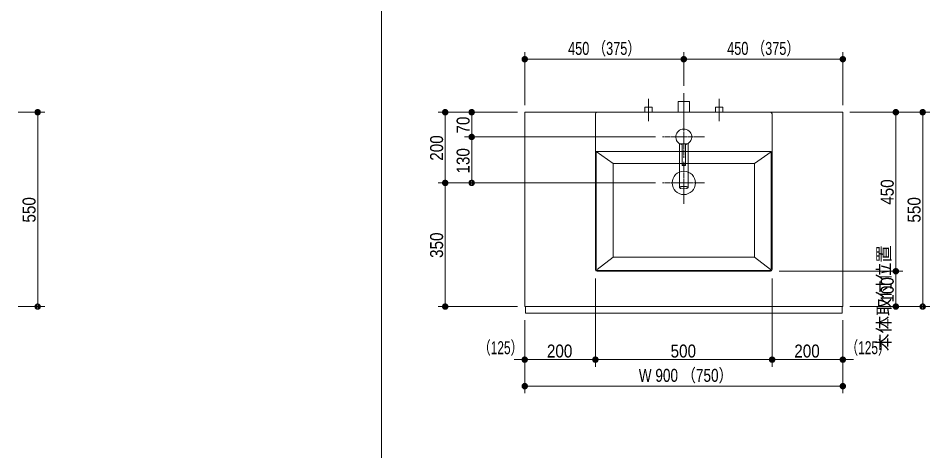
# Model space of a CAD drawing. Units: millimetres, scale not verified. Extents: x -6062 to 6062, y -3045 to 3045.
# Drawn here: x -3950 to -1372, y -778 to 446 of the extents above; entities that cross this region are included whole.
import ezdxf
from ezdxf.enums import TextEntityAlignment as Align

# ---------------------------------------------------------------- set-up
doc = ezdxf.new("R2010")
doc.units = ezdxf.units.MM
doc.header["$LTSCALE"] = 20
doc.linetypes.add('CHAIN1', pattern=[8, 5, -1, 1, -1])
for name, color, linetype, lineweight in [('0-0_1図面枠', 7, 'Continuous', 9), ('0-1_5ボウル・キャビネット', 7, 'Continuous', 9), ('0-2_2寸法-1', 7, 'Continuous', 9), ('0-3_0', 7, 'Continuous', 9), ('0-4_2寸法-2', 7, 'Continuous', 9), ('0-5_4給排水', 7, 'Continuous', 9)]:
    doc.layers.add(name, color=color, linetype=linetype, lineweight=lineweight)
doc.styles.add('ＭＳ Ｐゴシック', font='')
doc.styles.get('ＭＳ Ｐゴシック').set_extended_font_data('MS PGothic')

# ---------------------------------------------------------------- blocks, each defined once
blk = doc.blocks.new('グループ-4')
at = {"layer": '0-0_1図面枠'}
blk.add_line((-22700, 41000), (-22700, -48600), dxfattribs=at)
blk = doc.blocks.new('_Dot')
at = {"layer": '0-3_0'}
for p, q in [((-10, 0), (-20, 0)), ((9.78, 2), (-9.78, 2)), ((7.99, 6), (-7.99, 6)), ((9.16, -3.98), (-9.16, -3.98)), ((6, -7.98), (-6, -7.98))]:
    blk.add_line(p, q, dxfattribs=at)
for points in [[(10, 0), (9.92, 1.25), (9.69, 2.49), (9.3, 3.68), (8.76, 4.82), (8.09, 5.88), (7.29, 6.85), (6.37, 7.71), (5.36, 8.44), (4.26, 9.05), (3.09, 9.51), (1.87, 9.82), (0.63, 9.98), (-0.63, 9.98), (-1.87, 9.82), (-3.09, 9.51), (-4.26, 9.05), (-5.36, 8.44), (-6.37, 7.71), (-7.29, 6.85), (-8.09, 5.88), (-8.76, 4.82), (-9.3, 3.68), (-9.69, 2.49), (-9.92, 1.25), (-10, 0), (0, 0)], [(-10, 0), (-9.92, -1.25), (-9.69, -2.49), (-9.3, -3.68), (-8.76, -4.82), (-8.09, -5.88), (-7.29, -6.85), (-6.37, -7.71), (-5.36, -8.44), (-4.26, -9.05), (-3.09, -9.51), (-1.87, -9.82), (-0.63, -9.98), (0.63, -9.98), (1.87, -9.82), (3.09, -9.51), (4.26, -9.05), (5.36, -8.44), (6.37, -7.71), (7.29, -6.85), (8.09, -5.88), (8.76, -4.82), (9.3, -3.68), (9.69, -2.49), (9.92, -1.25), (10, 0), (0, 0)]]:
    blk.add_lwpolyline(points, close=True, dxfattribs=at)
blk = doc.blocks.new('グループ-46')
at = {"layer": '0-1_5ボウル・キャビネット'}
for p, q in [((-10600, -5300), (-10600, 3500)), ((-10500, 3600), (-700, 3600)), ((-600, 3500), (-600, -5300)), ((-9600, 700), (-10550, 1376)), ((-10550, -5300), (-10550, 1376)), ((-1600, 700), (-650, 1365)), ((-9600, -4600), (-10500, -5300)), ((-1600, -4600), (-700, -5300)), ((-700, -5350), (-10500, -5350)), ((-700, -5400), (-10500, -5400))]:
    blk.add_line(p, q, dxfattribs=at)
at = {"layer": '0-1_5ボウル・キャビネット', "linetype": 'CHAIN1'}
for p, q in [((-5600, 800), (-5600, -1600)), ((-6800, -400), (-4400, -400))]:
    blk.add_line(p, q, dxfattribs=at)
at = {"layer": '0-1_5ボウル・キャビネット'}
blk.add_lwpolyline([(-10550, 1376), (-650, 1376), (-650, -5300)], dxfattribs=at)
blk.add_lwpolyline([(-9600, 700), (-1600, 700), (-1600, -4600), (-9600, -4600)], close=True, dxfattribs=at)
blk.add_circle((-5600, -400), 660, dxfattribs=at)
for centre, radius, start, end in [((-10500, 3500), 100, 90, 180), ((-700, 3500), 100, 0, 90), ((-10500, -5300), 100, 180, 270), ((-10500, -5300), 50, 180, 270), ((-700, -5300), 100, 270, 0), ((-700, -5300), 50, 270, 0)]:
    blk.add_arc(centre, radius, start, end, dxfattribs=at)
blk = doc.blocks.new('グループ-47')
at = {"layer": '0-5_4給排水', "linetype": 'CHAIN1'}
for p, q in [((-5600, 3400), (-5600, 1000)), ((-6800, 2200), (-4400, 2200))]:
    blk.add_line(p, q, dxfattribs=at)
at = {"layer": '0-5_4給排水'}
blk.add_line((-5375.5, 1810), (-5824.5, 1810), dxfattribs=at)
for points in [[(-5850, 685.1), (-5850, 737), (-5850, 788.8), (-5850, 840.7), (-5850, 892.5), (-5850, 944.4), (-5850, 996.2), (-5850, 1048.1), (-5850, 1099.9), (-5850, 1151.8), (-5850, 1203.6), (-5850, 1255.5), (-5850, 1307.3), (-5850, 1359.2), (-5850, 1411), (-5850, 1462.9), (-5850, 1514.7), (-5850, 1566.6), (-5850, 1618.4), (-5850, 1670.3), (-5850, 1722.1), (-5850, 1774), (-5850, 1825.8)], [(-5700, 1411.2), (-5700, 1432), (-5700, 1452.8), (-5700, 1473.5), (-5700, 1494.3), (-5700, 1515.1), (-5700, 1535.9), (-5700, 1556.7), (-5700, 1577.5), (-5700, 1598.3), (-5700, 1619), (-5700, 1639.8), (-5700, 1660.6), (-5700, 1681.4), (-5700, 1702.2), (-5700, 1723), (-5700, 1743.8), (-5700, 1764.5), (-5700, 1785.3), (-5700, 1806.1), (-5683.1, 1810), (-5662.3, 1810), (-5641.5, 1810), (-5620.7, 1810), (-5600, 1810), (-5579.2, 1810), (-5558.4, 1810), (-5537.6, 1810), (-5516.8, 1810), (-5500, 1806), (-5500, 1785.2), (-5500, 1764.5), (-5500, 1743.7), (-5500, 1722.9), (-5500, 1702.1), (-5500, 1681.3), (-5500, 1660.5), (-5500, 1639.7), (-5500, 1619), (-5500, 1598.2)], [(-5500, 1598.2), (-5500, 1577.4), (-5500, 1556.6), (-5500, 1535.8), (-5500, 1515), (-5500, 1494.2), (-5500, 1473.5), (-5500, 1452.7), (-5500, 1431.9), (-5500, 1411.1), (-5500, 1390.3), (-5500, 1369.5), (-5500, 1348.7), (-5500, 1328), (-5500, 1307.2), (-5500, 1286.4), (-5500, 1265.6), (-5500, 1244.8), (-5500, 1224), (-5500, 1203.2), (-5500, 1182.5), (-5500, 1161.7), (-5500, 1140.9), (-5500, 1120.1), (-5500, 1099.3), (-5500, 1078.5), (-5500, 1057.7), (-5500, 1037), (-5500, 1016.2), (-5500, 995.4), (-5500, 974.6), (-5500, 953.8), (-5500, 933), (-5500, 912.2), (-5500, 891.5), (-5500, 870.7), (-5500, 849.9), (-5500, 829.1), (-5500, 808.3), (-5500, 787.5)], [(-5350, 1825.8), (-5350, 1774), (-5350, 1722.1), (-5350, 1670.3), (-5350, 1618.4), (-5350, 1566.6), (-5350, 1514.7), (-5350, 1462.9), (-5350, 1411), (-5350, 1359.2), (-5350, 1307.3), (-5350, 1255.5), (-5350, 1203.6), (-5350, 1151.8), (-5350, 1099.9), (-5350, 1048.1), (-5350, 996.2), (-5350, 944.4), (-5350, 892.5), (-5350, 840.7), (-5350, 788.8), (-5350, 737), (-5350, 685.1), (-5350, 633.3), (-5350, 581.4), (-5350, 529.6), (-5350, 477.7), (-5350, 425.9), (-5350, 374), (-5350, 322.2), (-5350, 270.3), (-5350, 218.5), (-5350, 166.6), (-5350, 114.8), (-5350, 62.9), (-5350, 11.1), (-5350, -40.8), (-5350, -92.6), (-5350, -144.5), (-5350, -196.3)], [(-5700, 600.5), (-5700, 621.3), (-5700, 642.1), (-5700, 662.9), (-5700, 683.7), (-5700, 704.5), (-5700, 725.2), (-5700, 746), (-5700, 766.8), (-5700, 787.6), (-5700, 808.4), (-5700, 829.2), (-5700, 850), (-5700, 870.8), (-5700, 891.5), (-5700, 912.3), (-5700, 933.1), (-5700, 953.9), (-5700, 974.7), (-5700, 995.5), (-5700, 1016.3), (-5700, 1037), (-5700, 1057.8), (-5700, 1078.6), (-5700, 1099.4), (-5700, 1120.2), (-5700, 1141), (-5700, 1161.8), (-5700, 1182.5), (-5700, 1203.3), (-5700, 1224.1), (-5700, 1244.9), (-5700, 1265.7), (-5700, 1286.5), (-5700, 1307.3), (-5700, 1328), (-5700, 1348.8), (-5700, 1369.6), (-5700, 1390.4), (-5700, 1411.2)], [(-5350, -196.3), (-5350, -248.2), (-5350, -300), (-5350, -351.9), (-5350, -403.7), (-5350, -455.6), (-5350, -507.4), (-5350, -559.3), (-5350, -611.1), (-5350, -663), (-5423.5, -708.5), (-5600, -727.3), (-5776.5, -708.5), (-5850, -663), (-5850, -611.1), (-5850, -559.3), (-5850, -507.4), (-5850, -455.6), (-5850, -403.7), (-5850, -351.9), (-5850, -300), (-5850, -248.2), (-5850, -196.3), (-5850, -144.5), (-5850, -92.6), (-5850, -40.8), (-5850, 11.1), (-5850, 62.9), (-5850, 114.8), (-5850, 166.6), (-5850, 218.5), (-5850, 270.3), (-5850, 322.2), (-5850, 374), (-5850, 425.9), (-5850, 477.7), (-5850, 529.6), (-5850, 581.4), (-5850, 633.3), (-5850, 685.1)], [(-5500, 787.5), (-5500, 766.7), (-5500, 746), (-5500, 725.2), (-5500, 704.4), (-5500, 683.6), (-5500, 662.8), (-5500, 642), (-5500, 621.2), (-5500, 600.5), (-5529.4, 582.2), (-5600.1, 574.7), (-5670.8, 582.2), (-5700, 600.5), (-5700, 600.5), (-5699.9, 601.6), (-5699.7, 602.6), (-5699.3, 603.6), (-5698.8, 604.6), (-5698.1, 605.6), (-5697.3, 606.6), (-5696.3, 607.6), (-5695.2, 608.5), (-5693.9, 609.5), (-5692.5, 610.4), (-5690.9, 611.3), (-5689.1, 612.3), (-5687.3, 613.2), (-5685.2, 614.1), (-5683.1, 614.9), (-5680.9, 615.8), (-5678.5, 616.6), (-5676, 617.4), (-5673.4, 618.1), (-5670.8, 618.8), (-5668, 619.5), (-5665, 620.2), (-5662, 620.9), (-5658.9, 621.5), (-5655.6, 622)], [(-5655.6, 622), (-5652.3, 622.6), (-5648.8, 623.1), (-5645.3, 623.6), (-5641.8, 624.1), (-5638.2, 624.5), (-5634.5, 624.8), (-5630.9, 625.2), (-5627.1, 625.5), (-5623.4, 625.7), (-5619.6, 625.9), (-5615.8, 626.1), (-5611.9, 626.2), (-5608, 626.3), (-5604, 626.4), (-5600, 626.4), (-5596, 626.4), (-5592, 626.3), (-5588.1, 626.2), (-5584.2, 626.1), (-5580.4, 625.9), (-5576.6, 625.7), (-5572.9, 625.5), (-5569.1, 625.2), (-5565.5, 624.8), (-5561.8, 624.5), (-5558.2, 624.1), (-5554.7, 623.6), (-5551.2, 623.1), (-5547.7, 622.6), (-5544.4, 622), (-5541.1, 621.5), (-5538, 620.9), (-5535, 620.2), (-5532, 619.5), (-5529.2, 618.8), (-5526.6, 618.1), (-5524, 617.4), (-5521.5, 616.6), (-5519.1, 615.8)], [(-5519.1, 615.8), (-5516.9, 614.9), (-5514.8, 614.1), (-5512.7, 613.2), (-5510.9, 612.3), (-5509.1, 611.3), (-5507.5, 610.4), (-5506.1, 609.5), (-5504.8, 608.5), (-5503.7, 607.6), (-5502.7, 606.6), (-5501.9, 605.6), (-5501.2, 604.6), (-5500.7, 603.6), (-5500.3, 602.6), (-5500.1, 601.6), (-5500, 600.5), (-5500, 600.5)], [(-5850, -662.6), (-5849.8, -660), (-5849.2, -657.5), (-5848.3, -654.9), (-5847, -652.4), (-5845.3, -650), (-5843.2, -647.5), (-5840.8, -645.1), (-5837.9, -642.7), (-5834.7, -640.3), (-5831.2, -637.9), (-5827.2, -635.6), (-5822.9, -633.3), (-5818.2, -631), (-5813.1, -628.8), (-5807.7, -626.6), (-5802.1, -624.5), (-5796.2, -622.5), (-5790.1, -620.5), (-5783.6, -618.7), (-5776.9, -616.8), (-5769.9, -615.1), (-5762.6, -613.4), (-5755.1, -611.8), (-5747.2, -610.3), (-5739.1, -608.9), (-5730.7, -607.5), (-5722.1, -606.2), (-5713.3, -604.9), (-5704.4, -603.8), (-5695.4, -602.8), (-5686.3, -601.9), (-5677.2, -601), (-5667.9, -600.3), (-5658.5, -599.7), (-5649, -599.1), (-5639.4, -598.7), (-5629.7, -598.4), (-5619.9, -598.1), (-5610, -598)], [(-5610, -598), (-5600, -597.9), (-5590, -598), (-5580.1, -598.1), (-5570.3, -598.4), (-5560.6, -598.7), (-5551, -599.1), (-5541.5, -599.7), (-5532.1, -600.3), (-5522.8, -601), (-5513.7, -601.9), (-5504.6, -602.8), (-5495.6, -603.8), (-5486.7, -604.9), (-5477.9, -606.2), (-5469.3, -607.5), (-5460.9, -608.9), (-5452.8, -610.3), (-5444.9, -611.8), (-5437.4, -613.4), (-5430.1, -615.1), (-5423.1, -616.8), (-5416.4, -618.7), (-5409.9, -620.5), (-5403.8, -622.5), (-5397.9, -624.5), (-5392.3, -626.6), (-5386.9, -628.8), (-5381.8, -631), (-5377.1, -633.3), (-5372.8, -635.6), (-5368.8, -637.9), (-5365.3, -640.3), (-5362.1, -642.7), (-5359.2, -645.1), (-5356.8, -647.5), (-5354.7, -650), (-5353, -652.4), (-5351.7, -654.9), (-5350.8, -657.5)], [(-5350.8, -657.5), (-5350.2, -660), (-5350, -662.6), (-5350, -662.6)]]:
    blk.add_lwpolyline(points, dxfattribs=at)
blk.add_arc((-5600, 2200), 450, 282.83959, 257.16469, dxfattribs=at)
blk = doc.blocks.new('グループ-63')
at = {"layer": '0-5_4給排水', "linetype": 'CHAIN1'}
blk.add_line((-5600, 3100), (-5600, 4700), dxfattribs=at)
at = {"layer": '0-5_4給排水'}
blk.add_lwpolyline([(-5920, 3600), (-5920, 4200), (-5280, 4200), (-5280, 3600)], dxfattribs=at)
blk = doc.blocks.new('止水栓_平面_W100')
at = {"layer": '0-5_4給排水', "linetype": 'CHAIN1'}
for p, q in [((-2000, -500), (-2000, 780)), ((2000, -500), (2000, 780))]:
    blk.add_line(p, q, dxfattribs=at)
at = {"layer": '0-5_4給排水'}
for points in [[(-2210, 0), (-2210, 280), (-1790, 280), (-1790, 0)], [(1790, 0), (1790, 280), (2210, 280), (2210, 0)]]:
    blk.add_lwpolyline(points, dxfattribs=at)

msp = doc.modelspace()

# ---------------------------------------------------------------- linework, layer by layer
at = {"layer": '0-1_5ボウル・キャビネット'}
for points in [[(-2517.5, 180), (-1617.5, 180), (-1617.5, -370), (-2517.5, -370)], [(-2515.5, -370), (-1619.5, -370), (-1619.5, -388.5), (-2515.5, -388.5)]]:
    msp.add_lwpolyline(points, close=True, dxfattribs=at)
at = {"layer": '0-2_2寸法-1'}
for p, q in [((-2517.5, 200), (-2517.5, 350)), ((-2067.5, 255), (-2067.5, 350)), ((-2067.5, 255), (-2067.5, 350)), ((-1617.5, 200), (-1617.5, 350)), ((-2082.51, 330), (-2502.49, 330)), ((-2052.49, 330), (-1632.51, 330)), ((-3950.5, 180), (-3875.5, 180)), ((-3895.5, -354.99), (-3895.5, 164.99)), ((-2687.5, 180), (-2762.5, 180)), ((-2742.5, -4.99), (-2742.5, 164.99)), ((-2537.5, 180), (-2687.5, 180)), ((-2667.5, 125.01), (-2667.5, 164.99)), ((-1597.5, 180), (-1447.5, 180)), ((-1467.5, 164.99), (-1467.5, -254.99)), ((-1446.5, 180), (-1371.5, 180)), ((-1391.5, -354.99), (-1391.5, 164.99)), ((-2147.5, 110), (-2687.5, 110)), ((-2147.5, 110), (-2687.5, 110)), ((-2667.5, 94.99), (-2667.5, -4.99)), ((-2687.5, -20), (-2762.5, -20)), ((-2687.5, -20), (-2762.5, -20)), ((-2147.5, -20), (-2687.5, -20)), ((-2742.5, -35.01), (-2742.5, -354.99)), ((-1797.5, -270), (-1447.5, -270)), ((-1597.5, -270), (-1447.5, -270)), ((-2317.5, -290), (-2317.5, -540)), ((-1817.5, -290), (-1817.5, -540)), ((-1467.5, -354.99), (-1467.5, -285.01)), ((-3950.5, -370), (-3875.5, -370)), ((-2537.5, -370), (-2762.5, -370)), ((-1597.5, -370), (-1447.5, -370)), ((-1446.5, -370), (-1371.5, -370)), ((-2517.5, -408.5), (-2517.5, -540)), ((-2317.5, -408.5), (-2317.5, -540)), ((-1817.5, -408.5), (-1817.5, -540)), ((-1617.5, -408.5), (-1617.5, -540)), ((-2517.5, -540), (-2517.5, -615)), ((-2332.51, -520), (-2502.49, -520)), ((-1832.51, -520), (-2302.49, -520)), ((-1802.49, -520), (-1632.51, -520)), ((-1617.5, -540), (-1617.5, -615)), ((-1632.51, -595), (-2502.49, -595))]:
    msp.add_line(p, q, dxfattribs=at)
at = {"layer": '0-4_2寸法-2'}
for p, q in [((-2517.5, -408.5), (-2517.5, -540)), ((-2317.5, -408.5), (-2317.5, -540)), ((-1817.5, -408.5), (-1817.5, -540)), ((-1617.5, -408.5), (-1617.5, -540)), ((-2532.51, -520), (-2547.51, -520)), ((-2317.5, -520), (-2517.5, -520)), ((-2302.49, -520), (-2287.49, -520)), ((-1832.51, -520), (-1847.51, -520)), ((-1817.5, -520), (-1617.5, -520)), ((-1602.49, -520), (-1587.49, -520))]:
    msp.add_line(p, q, dxfattribs=at)

# ---------------------------------------------------------------- block references
at = {"layer": '0-0_1図面枠', "xscale": 0.05, "yscale": 0.05}
msp.add_blockref('グループ-4', (-1787.5, 0), dxfattribs=at)
at = {"layer": '0-1_5ボウル・キャビネット', "xscale": 0.05, "yscale": 0.05}
msp.add_blockref('グループ-46', (-1787.5, 0), dxfattribs=at)
at = {"layer": '0-2_2寸法-1', "xscale": 0.7503418, "yscale": 0.7503418}
for p, rotation in [((-2517.5, 330), 180), ((-2067.5, 330), 180), ((-3895.5, 180), 90), ((-2742.5, 180), 90), ((-2667.5, 180), 90), ((-1467.5, 180), 90), ((-1391.5, 180), 90), ((-2667.5, 110), 270), ((-2667.5, 110), 90), ((-2742.5, -20), 270), ((-2742.5, -20), 90), ((-2667.5, -20), 270), ((-1467.5, -270), 270), ((-1467.5, -270), 90), ((-3895.5, -370), 270), ((-2742.5, -370), 270), ((-1467.5, -370), 270), ((-1391.5, -370), 270), ((-2517.5, -520), 180), ((-2317.5, -520), 180), ((-1817.5, -520), 180), ((-2517.5, -595), 180)]:
    msp.add_blockref('_Dot', p, dxfattribs=dict(at, rotation=rotation))
for p in [(-2067.5, 330), (-1617.5, 330), (-2317.5, -520), (-1817.5, -520), (-1617.5, -520), (-1617.5, -595)]:
    msp.add_blockref('_Dot', p, dxfattribs=at)
at = {"layer": '0-4_2寸法-2', "xscale": 0.7503418, "yscale": 0.7503418}
for p in [(-2517.5, -520), (-1817.5, -520)]:
    msp.add_blockref('_Dot', p, dxfattribs=at)
at = {"layer": '0-4_2寸法-2', "xscale": 0.7503418, "yscale": 0.7503418, "rotation": 180}
for p in [(-2317.5, -520), (-1617.5, -520)]:
    msp.add_blockref('_Dot', p, dxfattribs=at)
at = {"layer": '0-5_4給排水', "xscale": 0.05, "yscale": 0.05}
for name, p in [('グループ-63', (-1787.5, 0)), ('止水栓_平面_W100', (-2067.5, 180)), ('グループ-47', (-1787.5, 0))]:
    msp.add_blockref(name, p, dxfattribs=at)

# ---------------------------------------------------------------- texts
at = {"layer": '0-2_2寸法-1', "style": 'ＭＳ Ｐゴシック'}
for s, height, width, p in [('450 （375）', 36.66, 0.75, (-2394.71, 331.19)), ('450 （375）', 36.66, 0.75, (-1944.71, 331.19)), ('200', 36.66, 0.9, (-2454.78, -524.96)), ('500', 36.66, 0.9, (-2104.78, -524.96)), ('200', 36.66, 0.9, (-1754.78, -524.96)), ('W 900 （750）', 36.69, 0.8, (-2194.77, -593.81))]:
    msp.add_text(s, height=height, dxfattribs=dict(at, width=width)).set_placement(p, align=Align.BOTTOM_LEFT)
at = {"layer": '0-2_2寸法-1', "style": 'ＭＳ Ｐゴシック', "width": 0.9}
for s, p in [('70', (-2662.54, 119.63)), ('200', (-2737.54, 42.72)), ('130', (-2662.54, 6.39)), ('450', (-1462.54, -81.89)), ('550', (-3890.54, -132.28)), ('550', (-1386.54, -132.28)), ('350', (-2737.54, -232.28)), ('100', (-1462.54, -358.61))]:
    msp.add_text(s, height=36.66, rotation=90, dxfattribs=at).set_placement(p, align=Align.BOTTOM_LEFT)
at = {"layer": '0-4_2寸法-2', "style": 'ＭＳ Ｐゴシック'}
msp.add_text('本体取付位置', height=36.66, rotation=90, dxfattribs=at).set_placement((-1472.19, -496.14), align=Align.BOTTOM_LEFT)
at = {"layer": '0-4_2寸法-2', "style": 'ＭＳ Ｐゴシック', "width": 0.7}
for p in [(-2648.57, -515.51), (-1609, -515.51)]:
    msp.add_text('（125）', height=36.66, dxfattribs=at).set_placement(p, align=Align.BOTTOM_LEFT)

doc.saveas('drawing.dxf')
